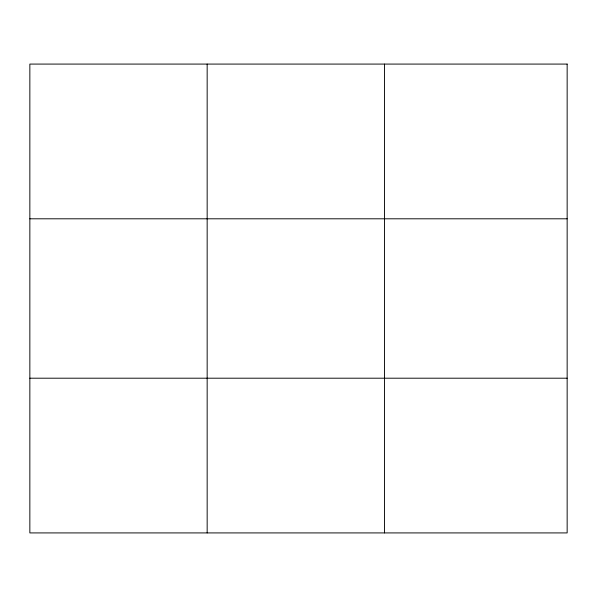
<?xml version="1.0" encoding="UTF-8"?>
<svg xmlns="http://www.w3.org/2000/svg" width="597" height="597" viewBox="0 0 597 597"><rect width="100%" height="100%" fill="white"/><g stroke="black" fill="none" stroke-linecap="round" stroke-linejoin="round"><path stroke-width="0.9" d="M207.159 64.08L207.159 532.92M384.468 64.08L384.468 532.92M29.85 218.8L567.15 218.8M29.85 378.2L567.15 378.2M567.15 64.08L567.15 532.92L29.85 532.92L29.85 64.08L567.15 64.08"/></g></svg>
